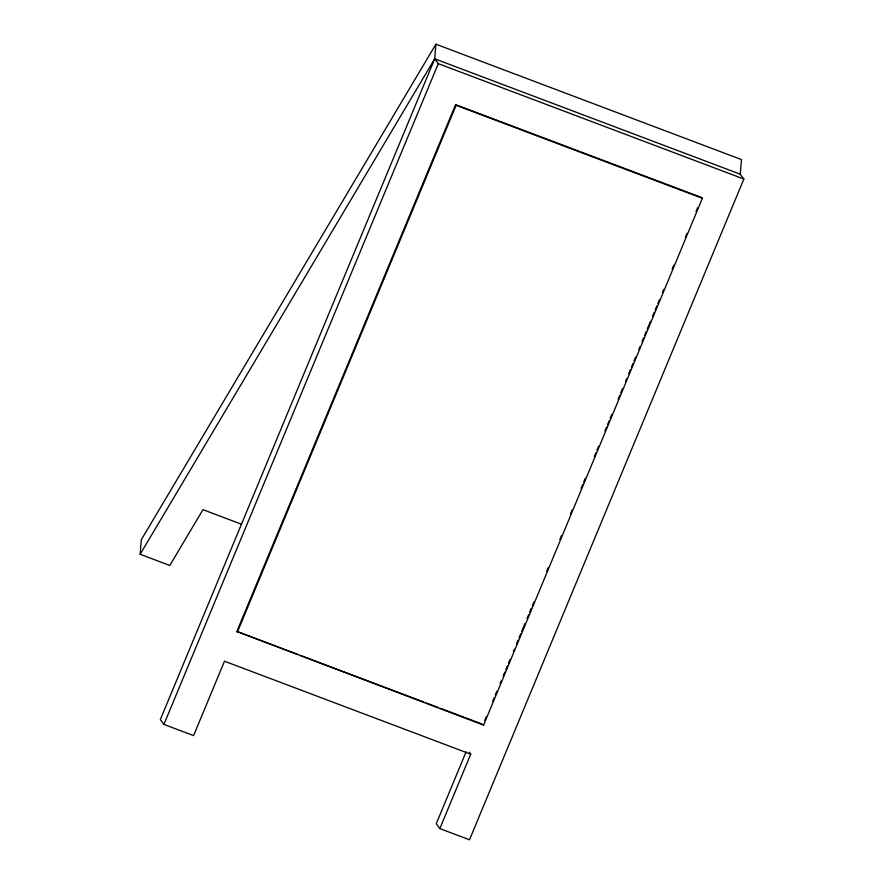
<?xml version="1.0" encoding="UTF-8"?>
<svg xmlns="http://www.w3.org/2000/svg" width="884" height="884" viewBox="0 0 884 884"><rect width="100%" height="100%" fill="white"/><g stroke="black" fill="none" stroke-linecap="round" stroke-linejoin="round"><path stroke-width="1.33" d="M241.652 524.278L202.966 509.681L169.794 565.473L140.136 554.268L141.341 539.66L435.911 44.2L741.488 159.584L740.273 174.192L743.864 179.032L469.503 839.8L439.834 828.595L436.243 823.755L466.1 751.864M439.834 828.595L470.73 754.185L224.492 661.21L193.596 735.621L163.927 724.416L160.335 719.576L434.696 58.808L435.911 44.2M163.927 724.416L438.298 63.648L434.696 58.808L140.136 554.268M236.857 631.441L455.603 104.621L701.841 197.596L702.36 198.292L483.603 725.112L236.857 631.441L297.444 654.326M237.365 632.137L456.111 105.306L455.603 104.621M484.686 720.593L486.277 716.769M492.631 701.465L494.222 697.631M495.272 695.089L496.863 691.255M500.046 683.608L501.106 681.056M503.217 675.951L504.808 672.127M505.869 669.575L507.46 665.74M508.521 663.199L510.101 659.365M513.284 651.718L514.344 649.165M516.466 644.06L518.046 640.237M519.107 637.684L520.698 633.85M521.759 631.309L524.941 623.651M527.052 618.546L528.643 614.723M529.704 612.17L531.295 608.347M532.356 605.794L533.936 601.96M546.655 571.351L548.246 567.528M559.892 539.461L561.484 535.638M570.489 513.947L572.081 510.123M581.075 488.432L582.666 484.609M583.727 482.056L585.319 478.233M594.324 456.542L595.915 452.719M596.965 450.166L598.556 446.343M604.91 431.038L606.501 427.204M607.562 424.651L609.153 420.828M610.214 418.276L611.805 414.452M618.159 399.148L619.75 395.314M620.8 392.761L622.391 388.938M625.574 381.291L626.634 378.739M628.745 373.634L630.336 369.81M631.397 367.258L632.988 363.423M634.049 360.871L635.64 357.048M638.812 349.401L639.872 346.848M641.994 341.743L643.585 337.92M644.635 335.368L646.226 331.533M647.287 328.981L650.469 321.334M652.58 316.229L654.171 312.406M655.232 309.853L656.823 306.03M657.884 303.477L659.475 299.643M662.646 291.996L663.707 289.444M672.183 269.034L673.774 265.211M685.42 237.144L687.012 233.321M696.017 211.63L697.609 207.806M434.696 58.808L740.273 174.192M438.298 63.648L743.864 179.032M456.111 105.306L702.36 198.292M300.03 655.298L423.79 702.029M426.364 703.001L437.967 707.388M440.552 708.36L481.802 723.941M483.095 724.427L483.603 725.112M469.293 752.251L470.73 754.185"/></g></svg>
